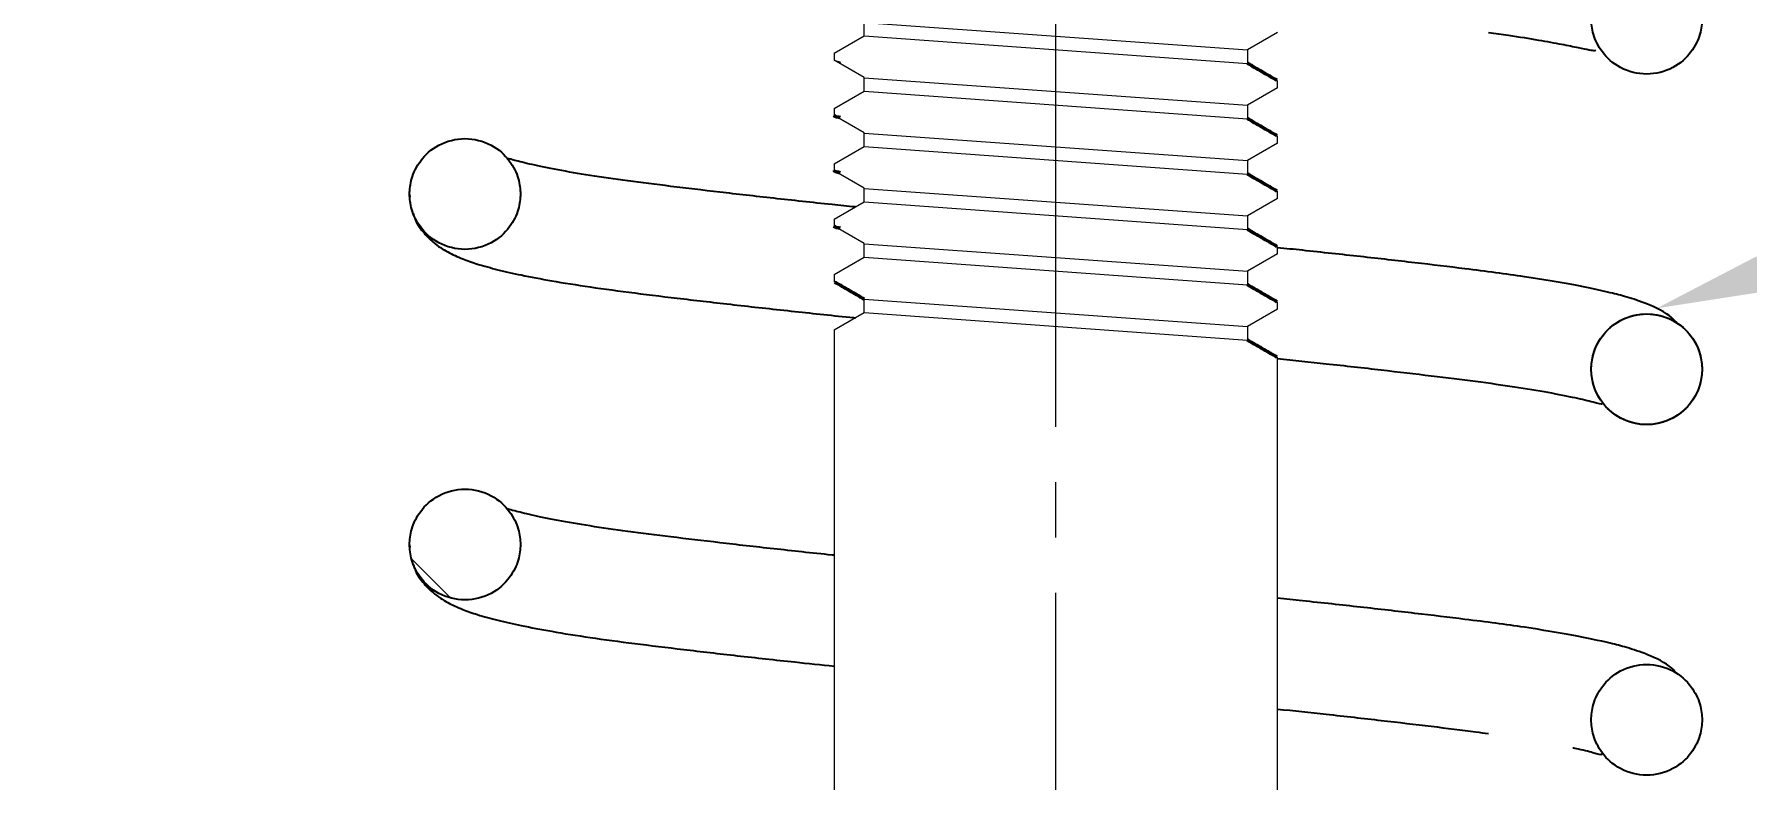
# Model space of a CAD drawing. Header units: millimetres. Extents: x -46397 to 283259, y -8690 to 23983.
# Drawn here: x 185101.78 to 185148.16, y -1340.4 to -1320.19 of the extents above; entities that cross this region are included whole.
import ezdxf
from ezdxf import colors
from ezdxf.entities.mleader import LeaderData, LeaderLine
from ezdxf.math import Vec2, Vec3

# ---------------------------------------------------------------- set-up
doc = ezdxf.new("R2010")
doc.units = ezdxf.units.MM
doc.linetypes.add('EB_DASHDOT', pattern=[39, 30, -3, 3, -3])
doc.layers.get('Defpoints').update_dxf_attribs({"lineweight": 0})
for name, color, linetype, lineweight in [('0.01.TÂM', 20, 'EB_DASHDOT', 5), ('4.KICH THUOC', 3, 'Continuous', 9), ('AM_0', 7, 'Continuous', 50), ('mD_HATCH', 8, 'Continuous', 0)]:
    doc.layers.add(name, color=color, linetype=linetype, lineweight=lineweight)
doc.layers.add('DIM', color=8, linetype='Continuous')
doc.styles.add('GHI CHÚ 1', font='isocp_IV25.ttf', dxfattribs={"width": 0.8})
doc.styles.get("Standard").update_dxf_attribs({"font": 'isocp.shx', "width": 0.8})
doc.dimstyles.new('1-30SCALE', dxfattribs={"dimtxt": 75, "dimasz": 75, "dimexe": 37.5, "dimexo": 30, "dimgap": 30, "dimtad": 1, "dimtoh": 1, "dimdec": 0, "dimdsep": 46, "dimtxsty": 'GHI CHÚ 1', "dimcen": 0.09, "dimclrd": 256, "dimclre": 256, "dimclrt": 2, "dimadec": 0, "dimazin": 0, "dimtfac": 1, "dimtdec": 0, "dimtofl": 0, "dimtmove": 0, "dimatfit": 3, "dimfxl": 1, "dimlwd": 0, "dimlwe": 0, "dimarcsym": 0})

# ---------------------------------------------------------------- blocks, each defined once
blk = doc.blocks.new('*D967')
at = {"layer": 'Defpoints', "color": 0, "transparency": 16777216}
for p in [(185165.947, -1306.011, 1.046), (185222.365, -1306.011), (185129.447, -1406.011, 1.046)]:
    blk.add_point(p, dxfattribs=at)
at = {"layer": 'DIM', "linetype": 'Continuous', "lineweight": 0, "transparency": 16777216}
for p, q in [((185167.947, -1306.011), (185224.365, -1306.011)), ((185222.365, -1402.011), (185222.365, -1310.011)), ((185131.447, -1406.011), (185224.365, -1406.011))]:
    blk.add_line(p, q, dxfattribs=at)
at = {"layer": 'DIM', "transparency": 16777216}
for points in [[(185221.699, -1310.011), (185223.032, -1310.011), (185222.365, -1306.011)], [(185221.699, -1402.011), (185223.032, -1402.011), (185222.365, -1406.011)]]:
    blk.add_solid(points, dxfattribs=at)
at = {"layer": 'DIM', "color": 2, "transparency": 16777216, "insert": (185217.248, -1356.011), "char_height": 6, "attachment_point": 5, "rotation": 90, "style": 'GHI CHÚ 1'}
blk.add_mtext('100', dxfattribs=at)
blk = doc.blocks.new('*D972')
at = {"layer": 'Defpoints', "color": 0, "transparency": 16777216}
for p in [(185135.447, -1288.268, -1.016), (185237.459, -1288.268), (185163.262, -1406.011, -1.016)]:
    blk.add_point(p, dxfattribs=at)
at = {"layer": 'DIM', "linetype": 'Continuous', "lineweight": 0, "transparency": 16777216}
for p, q in [((185137.447, -1288.268), (185239.459, -1288.268)), ((185237.459, -1402.011), (185237.459, -1292.268)), ((185165.262, -1406.011), (185239.459, -1406.011))]:
    blk.add_line(p, q, dxfattribs=at)
at = {"layer": 'DIM', "transparency": 16777216}
for points in [[(185236.792, -1292.268), (185238.126, -1292.268), (185237.459, -1288.268)], [(185236.792, -1402.011), (185238.126, -1402.011), (185237.459, -1406.011)]]:
    blk.add_solid(points, dxfattribs=at)
at = {"layer": 'DIM', "color": 2, "transparency": 16777216, "insert": (185232.341, -1347.14), "char_height": 6, "attachment_point": 5, "rotation": 90, "style": 'GHI CHÚ 1'}
blk.add_mtext('118', dxfattribs=at)
blk = doc.blocks.new('_Dot')
at = {"color": 0, "linetype": 'ByBlock', "lineweight": -2}
blk.add_line((-0.5, 0), (-1, 0), dxfattribs=at)
at = {"color": 0, "linetype": 'ByBlock', "const_width": 0.5}
blk.add_lwpolyline([(-0.25, 0, 1), (0.25, 0, 1)], format="xyb", close=True, dxfattribs=at)

msp = doc.modelspace()

# ---------------------------------------------------------------- hatches: boundary and pattern name
at = {"layer": 'mD_HATCH'}
h = msp.add_hatch(dxfattribs=at)
h.set_pattern_fill('ANSI31', color=256, scale=2, angle=-90, style=0)
h.set_pattern_definition([(315, (184662.1086, -839.6237), (4.49013, 4.49013), [])])
edge = h.paths.add_edge_path(flags=0)
edge.add_spline(control_points=[(185111.947, -1334.022), (185111.947, -1337.022), (185114.947, -1337.022), (185114.947, -1334.022), (185114.947, -1331.022), (185111.947, -1331.022), (185111.947, -1334.022)], knot_values=[0, 0, 0, 0, 0.5, 0.5, 0.5, 1, 1, 1, 1], weights=[1, 0.333333, 0.333333, 1, 0.333333, 0.333333, 1], degree=3, periodic=0)

# ---------------------------------------------------------------- linework, layer by layer
at = {"color": 7, "linetype": 'Continuous', "lineweight": 0}
for p, q in [((185111.957, -1324.532, -3.262), (185111.96, -1324.595, -3.262)), ((185111.957, -1334.031, -3.262), (185111.96, -1334.094, -3.262))]:
    msp.add_line(p, q, dxfattribs=at)
at = {"color": 7, "linetype": 'Continuous', "lineweight": 25}
msp.add_circle((185145.447, -1329.272, -3.262), 1.5, dxfattribs=at)
for points, knots in [([(185146.947, -1319.773, -3.262), (185146.947, -1319.648, -3.262), (185146.932, -1319.506, -3.262), (185146.842, -1319.199, -3.262), (185146.767, -1319.033, -3.262), (185146.527, -1318.713, -3.262), (185146.361, -1318.56, -3.262), (185145.946, -1318.338, -3.262), (185145.697, -1318.273, -3.262), (185145.197, -1318.273, -3.262), (185144.949, -1318.338, -3.262), (185144.534, -1318.56, -3.262), (185144.367, -1318.713, -3.262), (185144.127, -1319.033, -3.262), (185144.052, -1319.199, -3.262), (185143.962, -1319.506, -3.262), (185143.947, -1319.648, -3.262), (185143.947, -1319.898, -3.262), (185143.962, -1320.039, -3.262), (185144.052, -1320.346, -3.262), (185144.127, -1320.513, -3.262), (185144.367, -1320.833, -3.262), (185144.534, -1320.985, -3.262), (185144.949, -1321.207, -3.262), (185145.197, -1321.273, -3.262), (185145.697, -1321.273, -3.262), (185145.946, -1321.207, -3.262), (185146.361, -1320.985, -3.262), (185146.527, -1320.833, -3.262), (185146.767, -1320.513, -3.262), (185146.842, -1320.346, -3.262), (185146.932, -1320.039, -3.262), (185146.947, -1319.898, -3.262), (185146.947, -1319.773, -3.262)], [0, 0, 0, 0, 0.0625, 0.0625, 0.125, 0.125, 0.1875, 0.1875, 0.25, 0.25, 0.3125, 0.3125, 0.375, 0.375, 0.4375, 0.4375, 0.5, 0.5, 0.5625, 0.5625, 0.625, 0.625, 0.6875, 0.6875, 0.75, 0.75, 0.8125, 0.8125, 0.875, 0.875, 0.9375, 0.9375, 1, 1, 1, 1]), ([(185141.165, -1320.148, -3.262), (185141.348, -1320.172, -3.262), (185141.855, -1320.239, -3.262), (185142.517, -1320.348, -3.262), (185143.149, -1320.462, -3.262), (185143.603, -1320.555, -3.262), (185143.879, -1320.61, -3.262), (185144.043, -1320.643, -3.262), (185144.066, -1320.622, -3.262), (185144.075, -1320.614, -3.262)], [0, 0, 0, 0, 0.11052, 0.30626, 0.488603, 0.656458, 0.809157, 0.920232, 1, 1, 1, 1]), ([(185111.947, -1324.522, -3.262), (185111.947, -1324.647, -3.262), (185111.962, -1324.789, -3.262), (185112.052, -1325.096, -3.262), (185112.127, -1325.262, -3.262), (185112.367, -1325.582, -3.262), (185112.534, -1325.735, -3.262), (185112.949, -1325.957, -3.262), (185113.197, -1326.022, -3.262), (185113.697, -1326.022, -3.262), (185113.946, -1325.957, -3.262), (185114.361, -1325.735, -3.262), (185114.527, -1325.582, -3.262), (185114.767, -1325.262, -3.262), (185114.842, -1325.096, -3.262), (185114.932, -1324.789, -3.262), (185114.947, -1324.647, -3.262), (185114.947, -1324.397, -3.262), (185114.932, -1324.256, -3.262), (185114.842, -1323.949, -3.262), (185114.767, -1323.782, -3.262), (185114.527, -1323.462, -3.262), (185114.361, -1323.309, -3.262), (185113.946, -1323.088, -3.262), (185113.697, -1323.022, -3.262), (185113.197, -1323.022, -3.262), (185112.949, -1323.088, -3.262), (185112.534, -1323.309, -3.262), (185112.367, -1323.462, -3.262), (185112.127, -1323.782, -3.262), (185112.052, -1323.949, -3.262), (185111.962, -1324.256, -3.262), (185111.947, -1324.397, -3.262), (185111.947, -1324.522, -3.262)], [0, 0, 0, 0, 0.0625, 0.0625, 0.125, 0.125, 0.1875, 0.1875, 0.25, 0.25, 0.3125, 0.3125, 0.375, 0.375, 0.4375, 0.4375, 0.5, 0.5, 0.5625, 0.5625, 0.625, 0.625, 0.6875, 0.6875, 0.75, 0.75, 0.8125, 0.8125, 0.875, 0.875, 0.9375, 0.9375, 1, 1, 1, 1]), ([(185124.022, -1324.874, -3.262), (185123.809, -1324.852, -3.262), (185123.041, -1324.774, -3.262), (185121.802, -1324.639, -3.262), (185120.337, -1324.474, -3.262), (185119.015, -1324.315, -3.262), (185117.839, -1324.168, -3.262), (185116.815, -1324.02, -3.262), (185115.938, -1323.87, -3.262), (185115.213, -1323.718, -3.262), (185114.804, -1323.614, -3.262), (185114.601, -1323.558, -3.262), (185114.578, -1323.563, -3.262), (185114.567, -1323.565, -3.262)], [0, 0, 0, 0, 0.041399, 0.14938, 0.255723, 0.359809, 0.461065, 0.561859, 0.662456, 0.763731, 0.869846, 0.9429, 1, 1, 1, 1]), ([(185112.047, -1325.047, -3.262), (185112.059, -1325.09, -3.262), (185112.111, -1325.281, -3.262), (185112.305, -1325.558, -3.262), (185112.625, -1325.884, -3.262), (185112.976, -1326.1, -3.262), (185113.363, -1326.277, -3.262), (185113.83, -1326.439, -3.262), (185114.334, -1326.577, -3.262), (185114.982, -1326.724, -3.262), (185115.807, -1326.88, -3.262), (185116.825, -1327.043, -3.262), (185118.021, -1327.204, -3.262), (185119.356, -1327.365, -3.262), (185120.807, -1327.533, -3.262), (185122.355, -1327.703, -3.262), (185123.436, -1327.818, -3.262), (185124.002, -1327.875, -3.262), (185124.018, -1327.876, -3.262)], [0, 0, 0, 0, 0.011132, 0.048665, 0.088631, 0.145487, 0.201094, 0.251426, 0.31794, 0.387657, 0.46647, 0.553715, 0.642613, 0.731088, 0.820516, 0.910366, 0.997561, 1, 1, 1, 1]), ([(185146.274, -1328.028, -3.262), (185146.227, -1327.976, -3.262), (185146.029, -1327.757, -3.262), (185145.49, -1327.5, -3.262), (185144.904, -1327.307, -3.262), (185144.343, -1327.165, -3.262), (185143.463, -1326.977, -3.262), (185142.166, -1326.762, -3.262), (185140.696, -1326.568, -3.262), (185139.186, -1326.387, -3.262), (185137.708, -1326.219, -3.262), (185136.453, -1326.082, -3.262), (185135.674, -1326.001, -3.262), (185135.447, -1325.978, -3.262)], [0, 0, 0, 0, 0.025384, 0.10641, 0.175831, 0.238789, 0.361291, 0.498041, 0.638415, 0.743701, 0.849967, 0.956284, 1, 1, 1, 1]), ([(185146.947, -1329.272, -3.262), (185146.947, -1329.147, -3.262), (185146.932, -1329.006, -3.262), (185146.842, -1328.698, -3.262), (185146.767, -1328.532, -3.262), (185146.527, -1328.212, -3.262), (185146.361, -1328.059, -3.262), (185145.946, -1327.838, -3.262), (185145.697, -1327.772, -3.262), (185145.197, -1327.772, -3.262), (185144.949, -1327.838, -3.262), (185144.534, -1328.059, -3.262), (185144.367, -1328.212, -3.262), (185144.127, -1328.532, -3.262), (185144.052, -1328.698, -3.262), (185143.962, -1329.006, -3.262), (185143.947, -1329.147, -3.262), (185143.947, -1329.397, -3.262), (185143.962, -1329.538, -3.262), (185144.052, -1329.846, -3.262), (185144.127, -1330.012, -3.262), (185144.367, -1330.332, -3.262), (185144.534, -1330.485, -3.262), (185144.949, -1330.706, -3.262), (185145.197, -1330.772, -3.262), (185145.697, -1330.772, -3.262), (185145.946, -1330.706, -3.262), (185146.361, -1330.485, -3.262), (185146.527, -1330.332, -3.262), (185146.767, -1330.012, -3.262), (185146.842, -1329.846, -3.262), (185146.932, -1329.538, -3.262), (185146.947, -1329.397, -3.262), (185146.947, -1329.272, -3.262)], [0, 0, 0, 0, 0.0625, 0.0625, 0.125, 0.125, 0.1875, 0.1875, 0.25, 0.25, 0.3125, 0.3125, 0.375, 0.375, 0.4375, 0.4375, 0.5, 0.5, 0.5625, 0.5625, 0.625, 0.625, 0.6875, 0.6875, 0.75, 0.75, 0.8125, 0.8125, 0.875, 0.875, 0.9375, 0.9375, 1, 1, 1, 1]), ([(185135.447, -1328.98, -3.262), (185135.891, -1329.027, -3.262), (185136.869, -1329.13, -3.262), (185138.264, -1329.287, -3.262), (185139.623, -1329.448, -3.262), (185140.833, -1329.597, -3.262), (185141.892, -1329.745, -3.262), (185142.794, -1329.894, -3.262), (185143.55, -1330.048, -3.262), (185144.016, -1330.153, -3.262), (185144.246, -1330.235, -3.262), (185144.233, -1330.195, -3.262), (185144.231, -1330.189, -3.262)], [0, 0, 0, 0, 0.096866, 0.213374, 0.32755, 0.438602, 0.548581, 0.658483, 0.767652, 0.875807, 0.982104, 1, 1, 1, 1]), ([(185111.947, -1334.022, -3.262), (185111.947, -1334.147, -3.262), (185111.962, -1334.288, -3.262), (185112.052, -1334.595, -3.262), (185112.127, -1334.762, -3.262), (185112.367, -1335.082, -3.262), (185112.534, -1335.234, -3.262), (185112.949, -1335.456, -3.262), (185113.197, -1335.522, -3.262), (185113.697, -1335.522, -3.262), (185113.946, -1335.456, -3.262), (185114.361, -1335.234, -3.262), (185114.527, -1335.082, -3.262), (185114.767, -1334.762, -3.262), (185114.842, -1334.595, -3.262), (185114.932, -1334.288, -3.262), (185114.947, -1334.147, -3.262), (185114.947, -1333.897, -3.262), (185114.932, -1333.755, -3.262), (185114.842, -1333.448, -3.262), (185114.767, -1333.282, -3.262), (185114.527, -1332.962, -3.262), (185114.361, -1332.809, -3.262), (185113.946, -1332.587, -3.262), (185113.697, -1332.522, -3.262), (185113.197, -1332.522, -3.262), (185112.949, -1332.587, -3.262), (185112.534, -1332.809, -3.262), (185112.367, -1332.962, -3.262), (185112.127, -1333.282, -3.262), (185112.052, -1333.448, -3.262), (185111.962, -1333.755, -3.262), (185111.947, -1333.897, -3.262), (185111.947, -1334.022, -3.262)], [0, 0, 0, 0, 0.0625, 0.0625, 0.125, 0.125, 0.1875, 0.1875, 0.25, 0.25, 0.3125, 0.3125, 0.375, 0.375, 0.4375, 0.4375, 0.5, 0.5, 0.5625, 0.5625, 0.625, 0.625, 0.6875, 0.6875, 0.75, 0.75, 0.8125, 0.8125, 0.875, 0.875, 0.9375, 0.9375, 1, 1, 1, 1]), ([(185123.447, -1334.314, -3.262), (185123.427, -1334.312, -3.262), (185122.854, -1334.253, -3.262), (185121.804, -1334.138, -3.262), (185120.337, -1333.973, -3.262), (185119.015, -1333.815, -3.262), (185117.839, -1333.668, -3.262), (185116.815, -1333.519, -3.262), (185115.938, -1333.369, -3.262), (185115.213, -1333.217, -3.262), (185114.804, -1333.114, -3.262), (185114.601, -1333.057, -3.262), (185114.578, -1333.062, -3.262), (185114.567, -1333.065, -3.262)], [0, 0, 0, 0, 0.004108, 0.116289, 0.22677, 0.334904, 0.4401, 0.544814, 0.649325, 0.75454, 0.864783, 0.940679, 1, 1, 1, 1]), ([(185112.047, -1334.546, -3.262), (185112.059, -1334.589, -3.262), (185112.111, -1334.78, -3.262), (185112.305, -1335.058, -3.262), (185112.625, -1335.383, -3.262), (185112.976, -1335.599, -3.262), (185113.363, -1335.777, -3.262), (185113.83, -1335.939, -3.262), (185114.334, -1336.076, -3.262), (185114.982, -1336.223, -3.262), (185115.807, -1336.38, -3.262), (185116.825, -1336.543, -3.262), (185118.021, -1336.703, -3.262), (185119.355, -1336.865, -3.262), (185120.809, -1337.033, -3.262), (185122.179, -1337.184, -3.262), (185123.089, -1337.279, -3.262), (185123.447, -1337.316, -3.262)], [0, 0, 0, 0, 0.01149, 0.05023, 0.091482, 0.150167, 0.207563, 0.259514, 0.328168, 0.400127, 0.481476, 0.571527, 0.663284, 0.754605, 0.846911, 0.939651, 1, 1, 1, 1]), ([(185146.274, -1337.528, -3.262), (185146.227, -1337.475, -3.262), (185146.029, -1337.256, -3.262), (185145.49, -1336.999, -3.262), (185144.904, -1336.806, -3.262), (185144.343, -1336.664, -3.262), (185143.463, -1336.476, -3.262), (185142.166, -1336.261, -3.262), (185140.696, -1336.067, -3.262), (185139.186, -1335.886, -3.262), (185137.708, -1335.718, -3.262), (185136.453, -1335.581, -3.262), (185135.674, -1335.5, -3.262), (185135.447, -1335.477, -3.262)], [0, 0, 0, 0, 0.025384, 0.10641, 0.175831, 0.238789, 0.361291, 0.498041, 0.638415, 0.743701, 0.849967, 0.956284, 1, 1, 1, 1]), ([(185146.947, -1338.771, -3.262), (185146.947, -1338.646, -3.262), (185146.932, -1338.505, -3.262), (185146.842, -1338.198, -3.262), (185146.767, -1338.031, -3.262), (185146.527, -1337.711, -3.262), (185146.361, -1337.558, -3.262), (185145.946, -1337.337, -3.262), (185145.697, -1337.271, -3.262), (185145.197, -1337.271, -3.262), (185144.949, -1337.337, -3.262), (185144.534, -1337.558, -3.262), (185144.367, -1337.711, -3.262), (185144.127, -1338.031, -3.262), (185144.052, -1338.198, -3.262), (185143.962, -1338.505, -3.262), (185143.947, -1338.646, -3.262), (185143.947, -1338.896, -3.262), (185143.962, -1339.038, -3.262), (185144.052, -1339.345, -3.262), (185144.127, -1339.511, -3.262), (185144.367, -1339.831, -3.262), (185144.534, -1339.984, -3.262), (185144.949, -1340.205, -3.262), (185145.197, -1340.271, -3.262), (185145.697, -1340.271, -3.262), (185145.946, -1340.205, -3.262), (185146.361, -1339.984, -3.262), (185146.527, -1339.831, -3.262), (185146.767, -1339.511, -3.262), (185146.842, -1339.345, -3.262), (185146.932, -1339.038, -3.262), (185146.947, -1338.896, -3.262), (185146.947, -1338.771, -3.262)], [0, 0, 0, 0, 0.0625, 0.0625, 0.125, 0.125, 0.1875, 0.1875, 0.25, 0.25, 0.3125, 0.3125, 0.375, 0.375, 0.4375, 0.4375, 0.5, 0.5, 0.5625, 0.5625, 0.625, 0.625, 0.6875, 0.6875, 0.75, 0.75, 0.8125, 0.8125, 0.875, 0.875, 0.9375, 0.9375, 1, 1, 1, 1]), ([(185135.447, -1338.479, -3.262), (185135.891, -1338.526, -3.262), (185136.868, -1338.629, -3.262), (185138.266, -1338.786, -3.262), (185139.617, -1338.947, -3.262), (185140.583, -1339.063, -3.262), (185141.046, -1339.129, -3.262), (185141.16, -1339.145, -3.262)], [0, 0, 0, 0, 0.2040545, 0.4494864, 0.690006, 0.9239442, 1, 1, 1, 1]), ([(185143.447, -1339.529, -3.262), (185143.466, -1339.532, -3.262), (185143.73, -1339.585, -3.262), (185143.999, -1339.65, -3.262), (185144.246, -1339.734, -3.262), (185144.233, -1339.694, -3.262), (185144.231, -1339.688, -3.262)], [0, 0, 0, 0, 0.0353048, 0.4843563, 0.9256973, 1, 1, 1, 1])]:
    msp.add_open_spline(points, degree=3, knots=knots, dxfattribs=at)
at = {"layer": '0.01.TÂM', "lineweight": 0, "ltscale": 0.5}
msp.add_line((185129.447, -1408.83, -3.262), (185129.447, -1282.118, -3.262), dxfattribs=at)
at = {"layer": 'AM_0', "color": 3, "lineweight": 18}
for p, q in [((185123.447, -1320.706, -3.262), (185124.259, -1320.237, -3.262)), ((185124.259, -1320.237, -3.262), (185124.259, -1319.862, -3.262)), ((185135.447, -1320.143, -3.262), (185134.635, -1320.612, -3.262)), ((185123.447, -1320.706, -3.262), (185123.447, -1320.893, -3.262)), ((185134.635, -1320.612, -3.262), (185134.635, -1320.987, -3.262)), ((185124.259, -1321.362, -3.262), (185123.447, -1320.893, -3.262)), ((185123.447, -1320.893, -3.262), (185123.62, -1320.946, -3.262)), ((185134.635, -1320.987, -3.262), (185135.447, -1321.456, -3.262)), ((185124.259, -1321.737, -3.262), (185124.259, -1321.362, -3.262)), ((185135.447, -1321.643, -3.262), (185134.635, -1322.112, -3.262)), ((185135.399, -1321.44, -3.262), (185135.447, -1321.456, -3.262)), ((185135.447, -1321.643, -3.262), (185135.447, -1321.456, -3.262)), ((185123.447, -1322.206, -3.262), (185124.259, -1321.737, -3.262)), ((185134.635, -1322.112, -3.262), (185134.635, -1322.487, -3.262)), ((185123.447, -1322.206, -3.262), (185123.447, -1322.393, -3.262)), ((185124.259, -1322.862, -3.262), (185123.447, -1322.393, -3.262)), ((185134.635, -1322.487, -3.262), (185135.447, -1322.956, -3.262)), ((185124.259, -1323.237, -3.262), (185124.259, -1322.862, -3.262)), ((185135.409, -1322.94, -3.262), (185135.447, -1322.956, -3.262)), ((185135.447, -1323.143, -3.262), (185135.447, -1322.956, -3.262)), ((185123.447, -1323.706, -3.262), (185124.259, -1323.237, -3.262)), ((185135.447, -1323.143, -3.262), (185134.635, -1323.612, -3.262)), ((185123.447, -1323.706, -3.262), (185123.447, -1323.893, -3.262)), ((185124.259, -1324.362, -3.262), (185123.447, -1323.893, -3.262)), ((185134.635, -1323.612, -3.262), (185134.635, -1323.987, -3.262)), ((185134.635, -1323.987, -3.262), (185135.447, -1324.456, -3.262)), ((185124.259, -1324.737, -3.262), (185124.259, -1324.362, -3.262)), ((185135.396, -1324.44, -3.262), (185135.447, -1324.456, -3.262)), ((185135.447, -1324.643, -3.262), (185135.447, -1324.456, -3.262)), ((185123.447, -1325.206, -3.262), (185124.259, -1324.737, -3.262)), ((185135.447, -1324.643, -3.262), (185134.635, -1325.112, -3.262)), ((185123.447, -1325.206, -3.262), (185123.447, -1325.393, -3.262)), ((185134.635, -1325.112, -3.262), (185134.635, -1325.487, -3.262)), ((185124.259, -1325.862, -3.262), (185123.447, -1325.393, -3.262)), ((185134.635, -1325.487, -3.262), (185135.447, -1325.956, -3.262)), ((185123.447, -1326.706, -3.262), (185124.259, -1326.237, -3.262)), ((185124.259, -1326.237, -3.262), (185124.259, -1325.862, -3.262)), ((185135.447, -1326.143, -3.262), (185134.635, -1326.612, -3.262)), ((185135.409, -1325.94, -3.262), (185135.447, -1325.956, -3.262)), ((185135.447, -1326.143, -3.262), (185135.447, -1325.956, -3.262)), ((185123.447, -1326.706, -3.262), (185123.447, -1326.893, -3.262)), ((185134.635, -1326.612, -3.262), (185134.635, -1326.987, -3.262)), ((185124.259, -1327.362, -3.262), (185123.447, -1326.893, -3.262)), ((185123.447, -1326.893, -3.262), (185123.5, -1326.909, -3.262)), ((185134.635, -1326.987, -3.262), (185135.447, -1327.456, -3.262)), ((185124.259, -1327.737, -3.262), (185124.259, -1327.362, -3.262)), ((185135.447, -1327.643, -3.262), (185134.635, -1328.112, -3.262)), ((185135.396, -1327.44, -3.262), (185135.447, -1327.456, -3.262)), ((185135.447, -1327.643, -3.262), (185135.447, -1327.456, -3.262)), ((185123.447, -1328.206, -3.262), (185124.259, -1327.737, -3.262)), ((185134.635, -1328.112, -3.262), (185134.635, -1328.487, -3.262)), ((185134.635, -1328.487, -3.262), (185135.447, -1328.956, -3.262)), ((185135.404, -1328.94, -3.262), (185135.447, -1328.956, -3.262))]:
    msp.add_line(p, q, dxfattribs=at)
at = {"layer": 'AM_0', "color": 8, "lineweight": 0}
for p, q in [((185124.259, -1319.871, -3.262), (185134.635, -1320.612, -3.262)), ((185124.259, -1320.237, -3.262), (185134.635, -1320.987, -3.262)), ((185124.259, -1321.371, -3.262), (185134.635, -1322.112, -3.262)), ((185124.259, -1321.737, -3.262), (185134.635, -1322.487, -3.262)), ((185124.259, -1322.871, -3.262), (185134.635, -1323.612, -3.262)), ((185124.259, -1323.237, -3.262), (185134.635, -1323.987, -3.262)), ((185124.259, -1324.371, -3.262), (185134.635, -1325.112, -3.262)), ((185124.259, -1324.737, -3.262), (185134.635, -1325.487, -3.262)), ((185124.259, -1325.871, -3.262), (185134.635, -1326.612, -3.262)), ((185124.259, -1326.237, -3.262), (185134.635, -1326.987, -3.262)), ((185124.259, -1327.371, -3.262), (185134.635, -1328.112, -3.262)), ((185124.259, -1327.737, -3.262), (185134.635, -1328.487, -3.262))]:
    msp.add_line(p, q, dxfattribs=at)
at = {"layer": 'AM_0', "color": 3, "lineweight": 18, "elevation": -3.262}
msp.add_lwpolyline([(185123.447, -1328.206), (185123.447, -1398.427), (185135.447, -1398.427), (185135.447, -1328.956)], dxfattribs=at)
at = {"layer": 'AM_0', "color": 3}
for points, knots in [([(185135.434, -1321.441, -3.262), (185135.299, -1321.362, -3.262), (185135.032, -1321.208, -3.262), (185134.766, -1321.054, -3.262), (185134.635, -1320.978, -3.262)], [0, 0, 0, 0, 0.50939, 1, 1, 1, 1]), ([(185123.447, -1322.393, -3.262), (185123.452, -1322.408, -3.262), (185123.458, -1322.425, -3.262), (185123.592, -1322.443, -3.262), (185123.608, -1322.445, -3.262)], [0, 0, 0, 0, 0.879236, 1, 1, 1, 1]), ([(185135.434, -1322.941, -3.262), (185135.299, -1322.862, -3.262), (185135.032, -1322.708, -3.262), (185134.766, -1322.554, -3.262), (185134.635, -1322.478, -3.262)], [0, 0, 0, 0, 0.50939, 1, 1, 1, 1]), ([(185123.447, -1323.893, -3.262), (185123.447, -1323.893, -3.262), (185123.447, -1323.91, -3.262), (185123.529, -1323.928, -3.262), (185123.609, -1323.945, -3.262)], [0, 0, 0, 0, 0.005919, 1, 1, 1, 1]), ([(185135.434, -1324.441, -3.262), (185135.299, -1324.362, -3.262), (185135.032, -1324.208, -3.262), (185134.766, -1324.054, -3.262), (185134.635, -1323.978, -3.262)], [0, 0, 0, 0, 0.5093899, 1, 1, 1, 1]), ([(185123.447, -1325.393, -3.262), (185123.452, -1325.408, -3.262), (185123.458, -1325.425, -3.262), (185123.591, -1325.443, -3.262), (185123.608, -1325.445, -3.262)], [0, 0, 0, 0, 0.878435, 1, 1, 1, 1]), ([(185135.434, -1325.941, -3.262), (185135.299, -1325.862, -3.262), (185135.032, -1325.708, -3.262), (185134.766, -1325.554, -3.262), (185134.635, -1325.478, -3.262)], [0, 0, 0, 0, 0.50939, 1, 1, 1, 1]), ([(185123.461, -1326.909, -3.262), (185123.596, -1326.987, -3.262), (185123.862, -1327.141, -3.262), (185124.128, -1327.295, -3.262), (185124.259, -1327.371, -3.262)], [0, 0, 0, 0, 0.50793, 1, 1, 1, 1]), ([(185135.434, -1327.441, -3.262), (185135.299, -1327.362, -3.262), (185135.032, -1327.208, -3.262), (185134.766, -1327.054, -3.262), (185134.635, -1326.978, -3.262)], [0, 0, 0, 0, 0.50939, 1, 1, 1, 1]), ([(185135.434, -1328.94, -3.262), (185135.298, -1328.862, -3.262), (185135.032, -1328.708, -3.262), (185134.766, -1328.554, -3.262), (185134.635, -1328.478, -3.262)], [0, 0, 0, 0, 0.510593, 1, 1, 1, 1])]:
    msp.add_open_spline(points, degree=3, knots=knots, dxfattribs=at)

# ---------------------------------------------------------------- dimensions: what is measured, and where the dimension line sits
at = {"layer": 'DIM'}
for base, p1, p2, picture, middle in [((185237.459, -1288.268, -2.246), (185163.262, -1406.011, -3.262), (185135.447, -1288.268, -3.262), '*D972', (185232.341, -1347.14, -2.246)), ((185222.365, -1306.011, -4.308), (185129.447, -1406.011, -3.262), (185165.947, -1306.011, -3.262), '*D967', (185217.248, -1356.011, -4.308))]:
    dim = msp.add_linear_dim(base=base, p1=p1, p2=p2, angle=90, dimstyle='1-30SCALE', override={"dimtxt": 6, "dimasz": 4, "dimexe": 2, "dimexo": 2, "dimgap": 2, "dimtmove": 1}, dxfattribs=at)
    dim.commit()
    dim.dimension.update_dxf_attribs({"geometry": picture, "text_midpoint": middle})

# ---------------------------------------------------------------- leaders
at = {"layer": '4.KICH THUOC', "color": 1, "ltscale": 5}
ml = msp.add_multileader_mtext('Standard', dxfattribs=at)
ml.set_content('{\\Fisocp|c0;PP4}', color=1)
ml.set_leader_properties(color=3, lineweight=9)
ml.build(insert=Vec2(0, 0))
ml.multileader.update_dxf_attribs({"has_dogleg": 0, "text_left_attachment_type": 5, "text_right_attachment_type": 6, "dogleg_length": 0.125, "arrow_head_size": 3, "scale": 300})
ctx = ml.context
ctx.base_point, ctx.scale, ctx.char_height, ctx.arrow_head_size, ctx.landing_gap_size, ctx.plane_origin = Vec3(185177.543, -1317.159, -2.216), 300, 5.4, 3, 2.859, Vec3(185315.174, -1317.741, -2.216)
ctx.left_attachment, ctx.right_attachment = 5, 6
notes = []
notes.append((ctx, [(1, (1, 1, 0), (185172.779, -1317.159, -2.216), (1, 0), 4.764, [(0, [(185145.723, -1327.619, -2.216)], 0, [])])]))
ctx.mtext.insert, ctx.mtext.width, ctx.mtext.flow_direction = Vec3(185180.402, -1310.679, -2.216), 14.33546, 5
at = {"layer": '4.KICH THUOC', "ltscale": 5}
ml = msp.add_multileader_mtext('Standard', dxfattribs=at)
ml.set_content('P18.2', color=256)
ml.set_leader_properties(lineweight=9)
ml.set_arrow_properties(name='DOT')
ml.build(insert=Vec2(0, 0))
ml.multileader.update_dxf_attribs({"has_dogleg": 0, "text_left_attachment_type": 5, "text_right_attachment_type": 6, "dogleg_length": 0.125, "arrow_head_size": 1.5, "scale": 300})
ctx = ml.context
ctx.base_point, ctx.scale, ctx.char_height, ctx.arrow_head_size, ctx.landing_gap_size, ctx.plane_origin = Vec3(185057.526, -1332.635, -2.216), 300, 5.4, 1.5, 2.859, Vec3(185210.689, -1350.308, -2.216)
ctx.left_attachment, ctx.right_attachment = 5, 6
notes.append((ctx, [(0, (1, 1, 0), (185079.931, -1332.634, -2.216), (-1, 0), 4.764, [(0, [(185104.317, -1363.637, -2.216)], 0, [])])]))
ctx.mtext.insert, ctx.mtext.flow_direction = Vec3(185060.385, -1326.154, -2.216), 5
ml = msp.add_multileader_mtext('Standard', dxfattribs=at)
ml.set_content('{\\Fisocp|c0;P18.4}', color=256)
ml.set_leader_properties(lineweight=9)
ml.set_arrow_properties(name='DOT')
ml.build(insert=Vec2(0, 0))
ml.multileader.update_dxf_attribs({"has_dogleg": 0, "text_left_attachment_type": 5, "text_right_attachment_type": 6, "dogleg_length": 0.125, "arrow_head_size": 1.5, "scale": 300})
ctx = ml.context
ctx.base_point, ctx.scale, ctx.char_height, ctx.arrow_head_size, ctx.landing_gap_size, ctx.plane_origin = Vec3(185175.913, -1333.623, -0.125), 300, 5.4, 1.5, 2.859, Vec3(185322.976, -1320.776, -0.125)
ctx.left_attachment, ctx.right_attachment = 5, 6
notes.append((ctx, [(1, (1, 1, 0), (185171.148, -1333.623, -0.125), (1, 0), 4.764, [(0, [(185141.142, -1354.551, -0.125)], 0, [])])]))
ctx.mtext.insert, ctx.mtext.flow_direction = Vec3(185178.771, -1327.143, -0.125), 5
for ctx, leaders in notes:
    for number, flags, end, landing, length, lines in leaders:
        leader = LeaderData()
        leader.index, (leader.has_last_leader_line, leader.has_dogleg_vector, leader.attachment_direction) = number, flags
        leader.last_leader_point, leader.dogleg_vector, leader.dogleg_length = Vec3(end), Vec3(landing), length
        for number, points, colour, breaks in lines:
            line = LeaderLine()
            line.index, line.vertices, line.color, line.breaks = number, Vec3.list(points), colors.encode_raw_color(colour), breaks
            leader.lines.append(line)
        ctx.leaders.append(leader)

doc.saveas('drawing.dxf')
